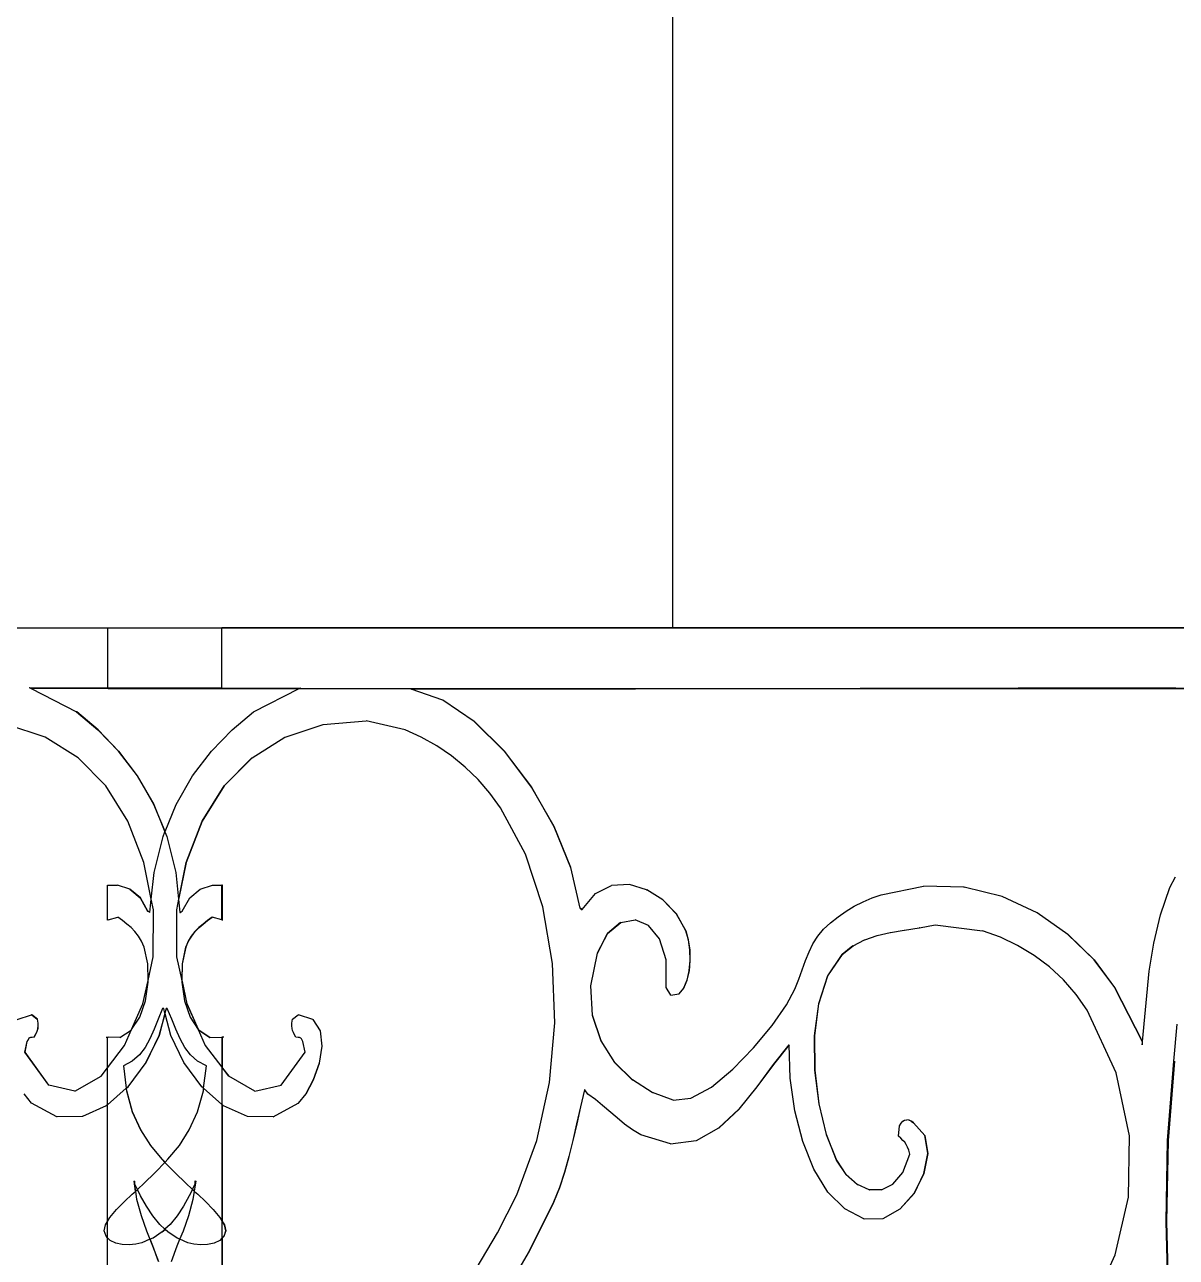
# Model space of a CAD drawing. Header units: inches. Extents: x 1397 to 20304, y -27267 to -746.
# Drawn here: x 14240.91 to 14252.15, y -21059.26 to -21047.23 of the extents above; entities that cross this region are included whole.
import ezdxf

# ---------------------------------------------------------------- set-up
doc = ezdxf.new("R2010")
doc.units = ezdxf.units.IN
doc.header["$LTSCALE"] = 17
doc.header["$MEASUREMENT"] = 0
doc.layers.add('25 BOT BAR', color=12, linetype='Continuous', lineweight=25)

msp = doc.modelspace()

# ---------------------------------------------------------------- linework, layer by layer
for p, q in [((14226.234, -21053.111), (14241.717, -21053.111)), ((14241.717, -21053.111), (14241.717, -21053.7)), ((14241.717, -21053.111), (14252.139, -21053.111)), ((14242.833, -21053.7), (14242.833, -21053.111)), ((14258.234, -21053.111), (14242.833, -21053.111)), ((14240.956, -21053.697), (14240.954, -21053.697)), ((14240.968, -21053.704), (14240.956, -21053.697)), ((14241.717, -21053.7), (14240.956, -21053.697)), ((14240.971, -21053.704), (14240.968, -21053.704)), ((14240.971, -21053.704), (14241.414, -21053.931)), ((14241.717, -21053.704), (14240.971, -21053.704)), ((14241.717, -21053.7), (14241.717, -21053.704)), ((14242.278, -21053.702), (14241.717, -21053.7)), ((14241.723, -21053.704), (14241.717, -21053.704)), ((14241.723, -21053.704), (14242.278, -21053.702)), ((14241.723, -21053.704), (14242.833, -21053.704)), ((14242.833, -21053.7), (14242.278, -21053.702)), ((14242.833, -21053.704), (14242.278, -21053.702)), ((14242.833, -21053.7), (14242.84, -21053.7)), ((14242.833, -21053.704), (14242.833, -21053.7)), ((14242.833, -21053.704), (14242.84, -21053.704)), ((14242.84, -21053.7), (14243.6, -21053.697)), ((14242.84, -21053.7), (14242.84, -21053.704)), ((14242.84, -21053.704), (14243.586, -21053.704)), ((14243.14, -21053.931), (14243.586, -21053.704)), ((14243.586, -21053.704), (14243.6, -21053.697)), ((14243.586, -21053.704), (14249.061, -21053.704)), ((14244.68, -21053.711), (14244.678, -21053.711)), ((14244.68, -21053.711), (14249.061, -21053.704)), ((14244.988, -21053.818), (14244.68, -21053.711)), ((14249.057, -21053.704), (14253.512, -21053.697)), ((14249.057, -21053.704), (14253.511, -21053.704)), ((14249.063, -21053.704), (14249.061, -21053.704)), ((14252.139, -21053.699), (14249.063, -21053.704)), ((14249.063, -21053.704), (14252.139, -21053.704)), ((14244.988, -21053.818), (14244.99, -21053.818)), ((14245.296, -21054.027), (14244.99, -21053.818)), ((14241.414, -21053.931), (14241.623, -21054.108)), ((14241.416, -21053.931), (14241.414, -21053.931)), ((14241.625, -21054.108), (14241.416, -21053.931)), ((14242.932, -21054.108), (14243.14, -21053.931)), ((14241.107, -21054.18), (14240.734, -21054.057)), ((14243.449, -21054.18), (14243.82, -21054.057)), ((14243.822, -21054.057), (14243.82, -21054.057)), ((14243.822, -21054.057), (14244.24, -21054.019)), ((14244.621, -21054.107), (14244.24, -21054.019)), ((14244.779, -21054.178), (14244.621, -21054.107)), ((14245.296, -21054.027), (14245.299, -21054.027)), ((14245.296, -21054.027), (14245.589, -21054.317)), ((14245.592, -21054.317), (14245.299, -21054.027)), ((14241.43, -21054.381), (14241.107, -21054.18)), ((14241.623, -21054.108), (14241.823, -21054.316)), ((14241.625, -21054.108), (14241.623, -21054.108)), ((14241.825, -21054.316), (14241.625, -21054.108)), ((14242.731, -21054.316), (14242.932, -21054.108)), ((14243.127, -21054.381), (14243.447, -21054.18)), ((14243.447, -21054.18), (14243.449, -21054.18)), ((14244.93, -21054.263), (14244.779, -21054.178)), ((14241.823, -21054.316), (14242.007, -21054.558)), ((14241.825, -21054.316), (14241.823, -21054.316)), ((14242.009, -21054.558), (14241.825, -21054.316)), ((14242.547, -21054.558), (14242.731, -21054.316)), ((14245.073, -21054.361), (14244.93, -21054.263)), ((14245.589, -21054.317), (14245.592, -21054.317)), ((14245.589, -21054.317), (14245.853, -21054.666)), ((14245.855, -21054.666), (14245.592, -21054.317)), ((14241.7, -21054.656), (14241.43, -21054.381)), ((14243.124, -21054.381), (14242.854, -21054.656)), ((14242.856, -21054.656), (14243.127, -21054.381)), ((14243.124, -21054.381), (14243.127, -21054.381)), ((14245.208, -21054.472), (14245.073, -21054.361)), ((14242.007, -21054.558), (14242.168, -21054.835)), ((14242.009, -21054.558), (14242.007, -21054.558)), ((14242.17, -21054.835), (14242.009, -21054.558)), ((14242.387, -21054.835), (14242.547, -21054.558)), ((14245.333, -21054.593), (14245.208, -21054.472)), ((14241.915, -21054.998), (14241.7, -21054.656)), ((14242.854, -21054.656), (14242.64, -21054.998)), ((14242.642, -21054.998), (14242.856, -21054.656)), ((14242.854, -21054.656), (14242.856, -21054.656)), ((14245.448, -21054.726), (14245.333, -21054.593)), ((14245.853, -21054.666), (14246.073, -21055.051)), ((14245.853, -21054.666), (14245.855, -21054.666)), ((14246.075, -21055.051), (14245.855, -21054.666)), ((14245.553, -21054.868), (14245.448, -21054.726)), ((14242.17, -21054.835), (14242.168, -21054.835)), ((14242.168, -21054.835), (14242.277, -21055.103)), ((14242.278, -21055.101), (14242.17, -21054.835)), ((14242.278, -21055.101), (14242.387, -21054.835)), ((14245.796, -21055.321), (14245.553, -21054.868)), ((14242.071, -21055.403), (14241.915, -21054.998)), ((14242.64, -21054.998), (14242.484, -21055.403)), ((14242.486, -21055.403), (14242.642, -21054.998)), ((14242.64, -21054.998), (14242.642, -21054.998)), ((14246.073, -21055.051), (14246.236, -21055.453)), ((14246.073, -21055.051), (14246.075, -21055.051)), ((14246.238, -21055.453), (14246.075, -21055.051)), ((14242.171, -21055.5), (14242.259, -21055.148)), ((14242.259, -21055.148), (14242.277, -21055.103)), ((14242.277, -21055.103), (14242.278, -21055.101)), ((14242.277, -21055.103), (14242.296, -21055.148)), ((14242.296, -21055.148), (14242.384, -21055.5)), ((14242.144, -21055.759), (14242.071, -21055.403)), ((14242.412, -21055.759), (14242.486, -21055.403)), ((14242.484, -21055.403), (14242.412, -21055.752)), ((14242.484, -21055.403), (14242.486, -21055.403)), ((14245.965, -21055.834), (14245.796, -21055.321)), ((14242.144, -21055.759), (14242.171, -21055.5)), ((14242.384, -21055.5), (14242.41, -21055.759)), ((14246.236, -21055.453), (14246.238, -21055.453)), ((14246.236, -21055.453), (14246.327, -21055.849)), ((14246.329, -21055.849), (14246.238, -21055.453)), ((14252.082, -21055.648), (14252.139, -21055.541)), ((14241.717, -21055.623), (14241.723, -21055.623)), ((14241.717, -21055.964), (14241.717, -21055.623)), ((14241.723, -21055.623), (14241.813, -21055.625)), ((14241.813, -21055.625), (14241.815, -21055.625)), ((14241.934, -21055.664), (14241.815, -21055.625)), ((14241.934, -21055.664), (14241.936, -21055.664)), ((14241.934, -21055.664), (14242.036, -21055.747)), ((14242.038, -21055.747), (14241.936, -21055.664)), ((14242.519, -21055.747), (14242.62, -21055.664)), ((14242.62, -21055.664), (14242.741, -21055.625)), ((14242.741, -21055.625), (14242.833, -21055.623)), ((14242.84, -21055.623), (14242.833, -21055.623)), ((14242.833, -21055.963), (14242.833, -21055.623)), ((14242.84, -21055.964), (14242.84, -21055.623)), ((14246.479, -21055.706), (14246.636, -21055.627)), ((14246.809, -21055.618), (14246.636, -21055.627)), ((14246.977, -21055.668), (14246.809, -21055.618)), ((14246.977, -21055.668), (14246.979, -21055.668)), ((14247.135, -21055.766), (14246.979, -21055.668)), ((14249.266, -21055.717), (14249.678, -21055.633)), ((14249.678, -21055.633), (14249.68, -21055.633)), ((14250.074, -21055.644), (14249.68, -21055.633)), ((14250.074, -21055.644), (14250.076, -21055.644)), ((14250.446, -21055.736), (14250.076, -21055.644)), ((14251.991, -21055.913), (14252.082, -21055.648)), ((14242.036, -21055.747), (14242.038, -21055.747)), ((14242.036, -21055.747), (14242.108, -21055.878)), ((14242.11, -21055.878), (14242.038, -21055.747)), ((14242.131, -21055.891), (14242.144, -21055.759)), ((14242.166, -21055.863), (14242.144, -21055.759)), ((14242.41, -21055.759), (14242.389, -21055.863)), ((14242.412, -21055.752), (14242.41, -21055.759)), ((14242.41, -21055.759), (14242.424, -21055.892)), ((14242.412, -21055.759), (14242.412, -21055.752)), ((14242.426, -21055.891), (14242.412, -21055.759)), ((14242.446, -21055.878), (14242.519, -21055.747)), ((14246.35, -21055.862), (14246.479, -21055.706)), ((14247.135, -21055.766), (14247.137, -21055.766)), ((14247.135, -21055.766), (14247.267, -21055.903)), ((14247.269, -21055.903), (14247.137, -21055.766)), ((14249.004, -21055.83), (14249.089, -21055.787)), ((14249.089, -21055.787), (14249.177, -21055.749)), ((14249.177, -21055.749), (14249.266, -21055.717)), ((14250.446, -21055.736), (14250.448, -21055.736)), ((14250.787, -21055.894), (14250.448, -21055.736)), ((14242.108, -21055.878), (14242.11, -21055.878)), ((14242.131, -21055.891), (14242.11, -21055.878)), ((14242.131, -21055.892), (14242.131, -21055.891)), ((14242.164, -21056.322), (14242.166, -21055.863)), ((14242.389, -21055.863), (14242.39, -21056.322)), ((14242.424, -21055.892), (14242.426, -21055.891)), ((14242.426, -21055.891), (14242.446, -21055.878)), ((14246.06, -21056.389), (14245.965, -21055.834)), ((14246.327, -21055.849), (14246.329, -21055.849)), ((14246.35, -21055.862), (14246.329, -21055.849)), ((14246.329, -21055.849), (14246.349, -21055.863)), ((14246.349, -21055.863), (14246.35, -21055.862)), ((14247.267, -21055.903), (14247.269, -21055.903)), ((14247.267, -21055.903), (14247.359, -21056.068)), ((14247.361, -21056.068), (14247.269, -21055.903)), ((14248.845, -21055.932), (14248.923, -21055.879)), ((14248.923, -21055.879), (14249.004, -21055.83)), ((14250.787, -21055.894), (14250.789, -21055.894)), ((14251.089, -21056.104), (14250.789, -21055.894)), ((14241.723, -21055.963), (14241.717, -21055.964)), ((14241.723, -21055.963), (14241.817, -21055.937)), ((14241.862, -21055.97), (14241.817, -21055.937)), ((14241.906, -21056.003), (14241.862, -21055.97)), ((14241.947, -21056.038), (14241.906, -21056.003)), ((14242.649, -21056.003), (14242.607, -21056.038)), ((14242.61, -21056.038), (14242.651, -21056.003)), ((14242.692, -21055.97), (14242.649, -21056.003)), ((14242.651, -21056.003), (14242.649, -21056.003)), ((14242.651, -21056.003), (14242.694, -21055.97)), ((14242.738, -21055.936), (14242.692, -21055.97)), ((14242.694, -21055.97), (14242.692, -21055.97)), ((14242.694, -21055.97), (14242.739, -21055.937)), ((14242.739, -21055.937), (14242.738, -21055.936)), ((14242.833, -21055.963), (14242.739, -21055.937)), ((14242.833, -21055.963), (14242.84, -21055.964)), ((14246.724, -21055.987), (14246.595, -21056.094)), ((14246.597, -21056.094), (14246.726, -21055.987)), ((14246.724, -21055.987), (14246.726, -21055.987)), ((14246.726, -21055.987), (14246.865, -21055.963)), ((14246.997, -21056.017), (14246.865, -21055.963)), ((14247.104, -21056.148), (14246.997, -21056.017)), ((14248.705, -21056.053), (14248.773, -21055.99)), ((14248.773, -21055.99), (14248.845, -21055.932)), ((14249.64, -21056.04), (14249.794, -21056.01)), ((14249.794, -21056.01), (14250.254, -21056.068)), ((14251.926, -21056.191), (14251.991, -21055.913)), ((14241.985, -21056.076), (14241.947, -21056.038)), ((14242.02, -21056.12), (14241.985, -21056.076)), ((14242.05, -21056.17), (14242.02, -21056.12)), ((14242.535, -21056.12), (14242.505, -21056.17)), ((14242.507, -21056.17), (14242.537, -21056.12)), ((14242.569, -21056.076), (14242.535, -21056.12)), ((14242.537, -21056.12), (14242.535, -21056.12)), ((14242.537, -21056.12), (14242.571, -21056.076)), ((14242.607, -21056.038), (14242.569, -21056.076)), ((14242.571, -21056.076), (14242.569, -21056.076)), ((14242.571, -21056.076), (14242.61, -21056.038)), ((14242.61, -21056.038), (14242.607, -21056.038)), ((14246.595, -21056.094), (14246.495, -21056.288)), ((14246.497, -21056.288), (14246.597, -21056.094)), ((14246.595, -21056.094), (14246.597, -21056.094)), ((14247.167, -21056.352), (14247.104, -21056.148)), ((14247.359, -21056.068), (14247.361, -21056.068)), ((14247.359, -21056.068), (14247.384, -21056.156)), ((14247.387, -21056.156), (14247.361, -21056.068)), ((14248.6, -21056.196), (14248.647, -21056.122)), ((14248.647, -21056.122), (14248.705, -21056.053)), ((14249.107, -21056.157), (14249.226, -21056.115)), ((14249.226, -21056.115), (14249.228, -21056.115)), ((14249.228, -21056.115), (14249.355, -21056.086)), ((14249.355, -21056.086), (14249.357, -21056.086)), ((14249.357, -21056.086), (14249.492, -21056.063)), ((14249.492, -21056.063), (14249.494, -21056.063)), ((14249.494, -21056.063), (14249.638, -21056.04)), ((14249.64, -21056.04), (14249.638, -21056.04)), ((14250.429, -21056.131), (14250.254, -21056.068)), ((14250.598, -21056.212), (14250.429, -21056.131)), ((14251.089, -21056.104), (14251.091, -21056.104)), ((14251.089, -21056.104), (14251.344, -21056.353)), ((14251.346, -21056.353), (14251.091, -21056.104)), ((14242.075, -21056.229), (14242.05, -21056.17)), ((14242.11, -21056.391), (14242.075, -21056.229)), ((14242.48, -21056.229), (14242.445, -21056.391)), ((14242.447, -21056.391), (14242.482, -21056.229)), ((14242.505, -21056.17), (14242.48, -21056.229)), ((14242.482, -21056.229), (14242.48, -21056.229)), ((14242.482, -21056.229), (14242.507, -21056.17)), ((14242.507, -21056.17), (14242.505, -21056.17)), ((14247.384, -21056.156), (14247.387, -21056.156)), ((14247.384, -21056.156), (14247.398, -21056.255)), ((14247.4, -21056.255), (14247.387, -21056.156)), ((14247.398, -21056.255), (14247.4, -21056.255)), ((14247.398, -21056.255), (14247.4, -21056.358)), ((14247.402, -21056.358), (14247.4, -21056.255)), ((14248.562, -21056.275), (14248.6, -21056.196)), ((14248.991, -21056.217), (14248.885, -21056.302)), ((14248.887, -21056.302), (14248.993, -21056.217)), ((14248.991, -21056.217), (14248.993, -21056.217)), ((14248.993, -21056.217), (14249.105, -21056.157)), ((14249.105, -21056.157), (14249.107, -21056.157)), ((14250.758, -21056.309), (14250.598, -21056.212)), ((14251.88, -21056.463), (14251.926, -21056.191)), ((14242.113, -21056.555), (14242.11, -21056.391)), ((14242.113, -21056.555), (14242.164, -21056.322)), ((14242.39, -21056.322), (14242.442, -21056.555)), ((14242.445, -21056.391), (14242.442, -21056.546)), ((14242.444, -21056.555), (14242.447, -21056.391)), ((14242.447, -21056.391), (14242.445, -21056.391)), ((14246.082, -21056.967), (14246.06, -21056.389)), ((14246.495, -21056.288), (14246.431, -21056.605)), ((14246.433, -21056.605), (14246.497, -21056.288)), ((14246.495, -21056.288), (14246.497, -21056.288)), ((14247.168, -21056.624), (14247.167, -21056.352)), ((14247.4, -21056.358), (14247.391, -21056.459)), ((14247.393, -21056.459), (14247.402, -21056.358)), ((14247.4, -21056.358), (14247.402, -21056.358)), ((14248.463, -21056.541), (14248.529, -21056.359)), ((14248.529, -21056.359), (14248.562, -21056.275)), ((14248.885, -21056.302), (14248.743, -21056.509)), ((14248.745, -21056.509), (14248.887, -21056.302)), ((14248.885, -21056.302), (14248.887, -21056.302)), ((14250.908, -21056.421), (14250.758, -21056.309)), ((14251.344, -21056.353), (14251.346, -21056.353)), ((14251.344, -21056.353), (14251.544, -21056.624)), ((14251.546, -21056.624), (14251.346, -21056.353)), ((14247.391, -21056.459), (14247.37, -21056.551)), ((14247.372, -21056.551), (14247.393, -21056.459)), ((14247.391, -21056.459), (14247.393, -21056.459)), ((14248.743, -21056.509), (14248.655, -21056.781)), ((14248.657, -21056.781), (14248.745, -21056.509)), ((14248.743, -21056.509), (14248.745, -21056.509)), ((14251.045, -21056.548), (14250.908, -21056.421)), ((14251.815, -21057.151), (14251.88, -21056.463)), ((14242.062, -21056.781), (14242.113, -21056.555)), ((14242.086, -21056.751), (14242.113, -21056.571)), ((14242.113, -21056.571), (14242.113, -21056.555)), ((14242.444, -21056.555), (14242.442, -21056.546)), ((14242.442, -21056.546), (14242.442, -21056.555)), ((14242.442, -21056.555), (14242.444, -21056.564)), ((14242.442, -21056.555), (14242.442, -21056.571)), ((14242.442, -21056.571), (14242.468, -21056.751)), ((14242.494, -21056.781), (14242.444, -21056.555)), ((14242.444, -21056.564), (14242.444, -21056.555)), ((14242.444, -21056.564), (14242.492, -21056.781)), ((14246.431, -21056.605), (14246.447, -21056.891)), ((14246.431, -21056.605), (14246.433, -21056.605)), ((14246.449, -21056.891), (14246.433, -21056.605)), ((14247.213, -21056.698), (14247.168, -21056.624)), ((14247.337, -21056.628), (14247.292, -21056.683)), ((14247.294, -21056.683), (14247.339, -21056.628)), ((14247.37, -21056.551), (14247.337, -21056.628)), ((14247.337, -21056.628), (14247.339, -21056.628)), ((14247.339, -21056.628), (14247.372, -21056.551)), ((14247.37, -21056.551), (14247.372, -21056.551)), ((14248.425, -21056.639), (14248.463, -21056.541)), ((14251.168, -21056.69), (14251.045, -21056.548)), ((14251.544, -21056.624), (14251.813, -21057.151)), ((14251.544, -21056.624), (14251.546, -21056.624)), ((14251.815, -21057.151), (14251.546, -21056.624)), ((14242.031, -21056.913), (14242.086, -21056.751)), ((14242.468, -21056.751), (14242.524, -21056.913)), ((14247.213, -21056.698), (14247.215, -21056.698)), ((14247.215, -21056.698), (14247.292, -21056.683)), ((14247.292, -21056.683), (14247.294, -21056.683)), ((14248.341, -21056.793), (14248.425, -21056.639)), ((14251.275, -21056.844), (14251.168, -21056.69)), ((14241.952, -21057.032), (14242.062, -21056.781)), ((14242.254, -21056.829), (14242.211, -21056.93)), ((14242.265, -21056.829), (14242.254, -21056.829)), ((14242.277, -21056.874), (14242.265, -21056.829)), ((14242.289, -21056.829), (14242.277, -21056.874)), ((14242.3, -21056.829), (14242.289, -21056.829)), ((14242.343, -21056.93), (14242.3, -21056.829)), ((14242.492, -21056.781), (14242.494, -21056.781)), ((14242.492, -21056.781), (14242.598, -21057.023)), ((14242.605, -21057.032), (14242.494, -21056.781)), ((14248.201, -21056.993), (14248.341, -21056.793)), ((14248.655, -21056.781), (14248.615, -21057.095)), ((14248.617, -21057.095), (14248.657, -21056.781)), ((14248.655, -21056.781), (14248.657, -21056.781)), ((14251.56, -21057.455), (14251.275, -21056.844)), ((14240.834, -21056.936), (14240.976, -21056.888)), ((14240.979, -21056.888), (14240.976, -21056.888)), ((14240.976, -21056.888), (14240.977, -21056.888)), ((14240.979, -21056.888), (14240.977, -21056.888)), ((14240.977, -21056.888), (14241.032, -21056.932)), ((14241.035, -21056.932), (14240.979, -21056.888)), ((14241.035, -21056.932), (14241.032, -21056.932)), ((14241.032, -21056.932), (14241.037, -21056.969)), ((14241.039, -21056.969), (14241.035, -21056.932)), ((14241.039, -21056.969), (14241.037, -21056.969)), ((14241.037, -21056.969), (14241.038, -21056.998)), ((14241.04, -21056.998), (14241.039, -21056.969)), ((14241.952, -21057.032), (14242.031, -21056.913)), ((14242.211, -21056.93), (14242.171, -21057.029)), ((14242.277, -21056.874), (14242.22, -21057.091)), ((14242.222, -21057.091), (14242.278, -21056.878)), ((14242.278, -21056.878), (14242.277, -21056.874)), ((14242.335, -21057.091), (14242.278, -21056.878)), ((14242.383, -21057.029), (14242.343, -21056.93)), ((14242.524, -21056.913), (14242.603, -21057.032)), ((14243.516, -21056.998), (14243.517, -21056.969)), ((14243.517, -21056.969), (14243.522, -21056.932)), ((14243.522, -21056.932), (14243.578, -21056.888)), ((14243.578, -21056.888), (14243.58, -21056.888)), ((14243.58, -21056.888), (14243.58, -21056.888)), ((14243.721, -21056.936), (14243.58, -21056.888)), ((14243.721, -21056.936), (14243.793, -21057.045)), ((14243.721, -21056.936), (14243.723, -21056.936)), ((14243.795, -21057.045), (14243.723, -21056.936)), ((14246.03, -21057.548), (14246.082, -21056.967)), ((14246.447, -21056.891), (14246.449, -21056.891)), ((14246.447, -21056.891), (14246.53, -21057.142)), ((14246.533, -21057.142), (14246.449, -21056.891)), ((14248.021, -21057.212), (14248.201, -21056.993)), ((14252.123, -21057.342), (14252.154, -21056.981)), ((14240.956, -21057.113), (14240.953, -21057.117)), ((14240.959, -21057.113), (14240.956, -21057.113)), ((14240.965, -21057.112), (14240.959, -21057.113)), ((14240.967, -21057.112), (14240.965, -21057.112)), ((14240.979, -21057.11), (14240.967, -21057.112)), ((14240.981, -21057.11), (14240.979, -21057.11)), ((14240.999, -21057.107), (14240.981, -21057.11)), ((14241.012, -21057.083), (14240.999, -21057.107)), ((14241.001, -21057.107), (14240.999, -21057.107)), ((14241.001, -21057.107), (14241.014, -21057.083)), ((14241.023, -21057.063), (14241.012, -21057.083)), ((14241.014, -21057.083), (14241.012, -21057.083)), ((14241.014, -21057.083), (14241.025, -21057.063)), ((14241.031, -21057.043), (14241.023, -21057.063)), ((14241.025, -21057.063), (14241.023, -21057.063)), ((14241.025, -21057.063), (14241.033, -21057.043)), ((14241.036, -21057.022), (14241.031, -21057.043)), ((14241.033, -21057.043), (14241.031, -21057.043)), ((14241.033, -21057.043), (14241.038, -21057.022)), ((14241.038, -21056.998), (14241.036, -21057.022)), ((14241.038, -21057.022), (14241.036, -21057.022)), ((14241.038, -21057.022), (14241.04, -21056.998)), ((14241.04, -21056.998), (14241.038, -21056.998)), ((14241.704, -21057.107), (14241.707, -21057.107)), ((14241.707, -21057.107), (14241.717, -21057.108)), ((14241.717, -21057.108), (14241.723, -21057.108)), ((14241.717, -21057.407), (14241.717, -21057.108)), ((14241.838, -21057.11), (14241.723, -21057.108)), ((14241.838, -21057.11), (14241.947, -21057.039)), ((14241.884, -21057.187), (14241.952, -21057.032)), ((14241.947, -21057.039), (14241.952, -21057.032)), ((14242.22, -21057.091), (14242.092, -21057.354)), ((14242.094, -21057.354), (14242.222, -21057.091)), ((14242.171, -21057.029), (14242.13, -21057.122)), ((14242.222, -21057.091), (14242.22, -21057.091)), ((14242.463, -21057.354), (14242.335, -21057.091)), ((14242.425, -21057.122), (14242.383, -21057.029)), ((14242.605, -21057.032), (14242.598, -21057.023)), ((14242.598, -21057.023), (14242.603, -21057.032)), ((14242.603, -21057.032), (14242.67, -21057.187)), ((14242.603, -21057.032), (14242.607, -21057.039)), ((14242.609, -21057.039), (14242.605, -21057.032)), ((14242.607, -21057.039), (14242.605, -21057.032)), ((14242.609, -21057.039), (14242.607, -21057.039)), ((14242.608, -21057.04), (14242.607, -21057.039)), ((14242.608, -21057.04), (14242.716, -21057.11)), ((14242.716, -21057.11), (14242.609, -21057.039)), ((14242.716, -21057.11), (14242.833, -21057.108)), ((14242.84, -21057.108), (14242.833, -21057.108)), ((14242.833, -21057.108), (14242.833, -21057.398)), ((14242.85, -21057.107), (14242.84, -21057.108)), ((14242.84, -21057.407), (14242.84, -21057.108)), ((14242.852, -21057.107), (14242.85, -21057.107)), ((14243.518, -21057.022), (14243.516, -21056.998)), ((14243.523, -21057.043), (14243.518, -21057.022)), ((14243.531, -21057.063), (14243.523, -21057.043)), ((14243.542, -21057.083), (14243.531, -21057.063)), ((14243.556, -21057.107), (14243.542, -21057.083)), ((14243.576, -21057.11), (14243.556, -21057.107)), ((14243.589, -21057.112), (14243.576, -21057.11)), ((14243.598, -21057.113), (14243.589, -21057.112)), ((14243.604, -21057.117), (14243.598, -21057.113)), ((14243.793, -21057.045), (14243.809, -21057.194)), ((14243.793, -21057.045), (14243.795, -21057.045)), ((14243.811, -21057.194), (14243.795, -21057.045)), ((14248.615, -21057.095), (14248.617, -21057.095)), ((14248.615, -21057.095), (14248.618, -21057.429)), ((14248.62, -21057.429), (14248.617, -21057.095)), ((14240.931, -21057.151), (14240.909, -21057.254)), ((14240.911, -21057.254), (14240.934, -21057.151)), ((14240.94, -21057.135), (14240.931, -21057.151)), ((14240.934, -21057.151), (14240.931, -21057.151)), ((14240.934, -21057.151), (14240.942, -21057.135)), ((14240.946, -21057.124), (14240.94, -21057.135)), ((14240.942, -21057.135), (14240.94, -21057.135)), ((14240.942, -21057.135), (14240.948, -21057.124)), ((14240.95, -21057.117), (14240.946, -21057.124)), ((14240.948, -21057.124), (14240.946, -21057.124)), ((14240.948, -21057.124), (14240.953, -21057.117)), ((14240.953, -21057.117), (14240.95, -21057.117)), ((14241.717, -21057.407), (14241.884, -21057.187)), ((14242.083, -21057.207), (14242.028, -21057.281)), ((14242.13, -21057.122), (14242.083, -21057.207)), ((14242.471, -21057.207), (14242.425, -21057.122)), ((14242.527, -21057.281), (14242.471, -21057.207)), ((14242.67, -21057.187), (14242.833, -21057.401)), ((14243.609, -21057.124), (14243.604, -21057.117)), ((14243.615, -21057.135), (14243.609, -21057.124)), ((14243.623, -21057.151), (14243.615, -21057.135)), ((14243.645, -21057.254), (14243.623, -21057.151)), ((14243.809, -21057.194), (14243.781, -21057.36)), ((14243.784, -21057.36), (14243.811, -21057.194)), ((14243.809, -21057.194), (14243.811, -21057.194)), ((14246.53, -21057.142), (14246.665, -21057.354)), ((14246.53, -21057.142), (14246.533, -21057.142)), ((14246.668, -21057.354), (14246.533, -21057.142)), ((14247.819, -21057.421), (14248.021, -21057.212)), ((14248.369, -21057.181), (14248.215, -21057.374)), ((14248.217, -21057.374), (14248.369, -21057.183)), ((14248.369, -21057.183), (14248.369, -21057.181)), ((14248.379, -21057.507), (14248.369, -21057.183)), ((14251.813, -21057.151), (14251.813, -21057.181)), ((14251.813, -21057.151), (14251.815, -21057.151)), ((14251.813, -21057.181), (14251.815, -21057.158)), ((14251.815, -21057.158), (14251.815, -21057.151)), ((14240.909, -21057.254), (14241.142, -21057.574)), ((14240.911, -21057.254), (14240.909, -21057.254)), ((14241.144, -21057.574), (14240.911, -21057.254)), ((14241.959, -21057.342), (14241.873, -21057.386)), ((14242.092, -21057.354), (14241.916, -21057.592)), ((14241.918, -21057.592), (14242.094, -21057.354)), ((14242.028, -21057.281), (14241.959, -21057.342)), ((14242.094, -21057.354), (14242.092, -21057.354)), ((14242.638, -21057.592), (14242.463, -21057.354)), ((14242.595, -21057.342), (14242.527, -21057.281)), ((14242.682, -21057.386), (14242.595, -21057.342)), ((14243.412, -21057.574), (14243.645, -21057.254)), ((14246.665, -21057.354), (14246.838, -21057.524)), ((14246.665, -21057.354), (14246.668, -21057.354)), ((14246.84, -21057.524), (14246.668, -21057.354)), ((14252.061, -21058.117), (14252.123, -21057.342)), ((14252.127, -21057.342), (14252.065, -21058.117)), ((14252.067, -21058.117), (14252.129, -21057.342)), ((14241.655, -21057.488), (14241.717, -21057.407)), ((14241.717, -21057.767), (14241.717, -21057.407)), ((14241.873, -21057.386), (14241.899, -21057.606)), ((14242.655, -21057.606), (14242.682, -21057.386)), ((14242.84, -21057.407), (14242.833, -21057.398)), ((14242.833, -21057.398), (14242.833, -21057.401)), ((14242.833, -21057.401), (14242.84, -21057.41)), ((14242.833, -21057.401), (14242.833, -21057.763)), ((14242.902, -21057.488), (14242.84, -21057.407)), ((14242.84, -21057.41), (14242.84, -21057.407)), ((14242.84, -21057.41), (14242.9, -21057.488)), ((14243.781, -21057.36), (14243.725, -21057.523)), ((14243.727, -21057.523), (14243.784, -21057.36)), ((14243.781, -21057.36), (14243.784, -21057.36)), ((14247.609, -21057.595), (14247.819, -21057.421)), ((14248.215, -21057.374), (14248.053, -21057.593)), ((14248.055, -21057.593), (14248.217, -21057.374)), ((14248.215, -21057.374), (14248.217, -21057.374)), ((14248.618, -21057.429), (14248.62, -21057.429)), ((14248.618, -21057.429), (14248.658, -21057.757)), ((14248.66, -21057.757), (14248.62, -21057.429)), ((14251.688, -21058.069), (14251.56, -21057.455)), ((14241.144, -21057.574), (14241.142, -21057.574)), ((14241.399, -21057.635), (14241.144, -21057.574)), ((14241.399, -21057.635), (14241.655, -21057.488)), ((14241.916, -21057.592), (14241.901, -21057.605)), ((14241.902, -21057.606), (14241.918, -21057.592)), ((14241.918, -21057.592), (14241.916, -21057.592)), ((14242.655, -21057.606), (14242.638, -21057.592)), ((14242.9, -21057.488), (14242.902, -21057.488)), ((14243.155, -21057.635), (14242.902, -21057.488)), ((14243.155, -21057.635), (14243.412, -21057.574)), ((14243.725, -21057.523), (14243.652, -21057.661)), ((14243.655, -21057.661), (14243.727, -21057.523)), ((14243.725, -21057.523), (14243.727, -21057.523)), ((14245.906, -21058.114), (14246.03, -21057.548)), ((14246.838, -21057.524), (14246.84, -21057.524)), ((14247.033, -21057.648), (14246.84, -21057.524)), ((14247.41, -21057.704), (14247.609, -21057.595)), ((14248.053, -21057.593), (14247.877, -21057.809)), ((14247.88, -21057.809), (14248.055, -21057.593)), ((14248.053, -21057.593), (14248.055, -21057.593)), ((14248.424, -21057.826), (14248.379, -21057.507)), ((14240.976, -21057.752), (14240.902, -21057.661)), ((14241.899, -21057.606), (14241.717, -21057.767)), ((14241.901, -21057.605), (14241.899, -21057.606)), ((14241.899, -21057.606), (14241.9, -21057.608)), ((14241.9, -21057.608), (14241.902, -21057.606)), ((14241.9, -21057.608), (14241.902, -21057.63)), ((14241.902, -21057.606), (14241.901, -21057.605)), ((14241.904, -21057.63), (14241.902, -21057.606)), ((14241.902, -21057.63), (14241.904, -21057.63)), ((14241.902, -21057.63), (14241.959, -21057.836)), ((14241.961, -21057.836), (14241.904, -21057.63)), ((14242.595, -21057.836), (14242.652, -21057.63)), ((14242.652, -21057.63), (14242.655, -21057.606)), ((14242.833, -21057.763), (14242.655, -21057.606)), ((14243.652, -21057.661), (14243.578, -21057.752)), ((14243.58, -21057.752), (14243.655, -21057.661)), ((14243.652, -21057.661), (14243.655, -21057.661)), ((14246.372, -21057.62), (14246.332, -21057.787)), ((14246.334, -21057.787), (14246.373, -21057.622)), ((14246.373, -21057.622), (14246.372, -21057.62)), ((14246.405, -21057.664), (14246.373, -21057.622)), ((14246.478, -21057.715), (14246.405, -21057.664)), ((14246.548, -21057.773), (14246.478, -21057.715)), ((14247.033, -21057.648), (14247.035, -21057.648)), ((14247.236, -21057.722), (14247.035, -21057.648)), ((14247.236, -21057.722), (14247.41, -21057.704)), ((14241.224, -21057.884), (14240.976, -21057.752)), ((14241.705, -21057.777), (14241.473, -21057.883)), ((14241.717, -21057.767), (14241.705, -21057.777)), ((14241.707, -21057.777), (14241.705, -21057.777)), ((14241.707, -21057.777), (14241.717, -21057.769)), ((14241.717, -21057.769), (14241.717, -21057.767)), ((14241.717, -21058.905), (14241.717, -21057.769)), ((14241.959, -21057.836), (14242.039, -21058.012)), ((14241.959, -21057.836), (14241.961, -21057.836)), ((14242.041, -21058.012), (14241.961, -21057.836)), ((14242.515, -21058.012), (14242.595, -21057.836)), ((14242.84, -21057.769), (14242.833, -21057.763)), ((14242.833, -21057.763), (14242.834, -21058.895)), ((14242.849, -21057.777), (14242.84, -21057.769)), ((14242.84, -21058.905), (14242.84, -21057.769)), ((14243.084, -21057.883), (14242.849, -21057.777)), ((14243.333, -21057.884), (14243.578, -21057.752)), ((14243.578, -21057.752), (14243.58, -21057.752)), ((14246.332, -21057.787), (14246.295, -21057.953)), ((14246.297, -21057.953), (14246.334, -21057.787)), ((14246.332, -21057.787), (14246.334, -21057.787)), ((14246.689, -21057.896), (14246.548, -21057.773)), ((14247.877, -21057.809), (14247.682, -21057.992)), ((14247.684, -21057.992), (14247.88, -21057.809)), ((14247.877, -21057.809), (14247.88, -21057.809)), ((14248.501, -21058.127), (14248.424, -21057.826)), ((14248.658, -21057.757), (14248.66, -21057.757)), ((14248.658, -21057.757), (14248.73, -21058.058)), ((14248.732, -21058.058), (14248.66, -21057.757)), ((14241.226, -21057.884), (14241.224, -21057.884)), ((14241.47, -21057.883), (14241.226, -21057.884)), ((14241.473, -21057.883), (14241.47, -21057.883)), ((14243.333, -21057.884), (14243.084, -21057.883)), ((14246.295, -21057.953), (14246.258, -21058.114)), ((14246.26, -21058.114), (14246.297, -21057.953)), ((14246.295, -21057.953), (14246.297, -21057.953)), ((14246.762, -21057.956), (14246.689, -21057.896)), ((14246.839, -21058.011), (14246.762, -21057.956)), ((14249.446, -21057.971), (14249.46, -21057.946)), ((14249.46, -21057.946), (14249.476, -21057.928)), ((14249.476, -21057.928), (14249.495, -21057.917)), ((14249.495, -21057.917), (14249.515, -21057.914)), ((14249.515, -21057.914), (14249.517, -21057.914)), ((14249.517, -21057.914), (14249.516, -21057.914)), ((14249.536, -21057.917), (14249.517, -21057.914)), ((14249.536, -21057.917), (14249.539, -21057.917)), ((14249.558, -21057.926), (14249.539, -21057.917)), ((14249.558, -21057.926), (14249.561, -21057.926)), ((14249.558, -21057.926), (14249.58, -21057.942)), ((14249.583, -21057.942), (14249.561, -21057.926)), ((14249.58, -21057.942), (14249.583, -21057.942)), ((14249.58, -21057.942), (14249.691, -21058.067)), ((14249.693, -21058.067), (14249.583, -21057.942)), ((14242.039, -21058.012), (14242.041, -21058.012)), ((14242.039, -21058.012), (14242.137, -21058.164)), ((14242.139, -21058.164), (14242.041, -21058.012)), ((14242.418, -21058.164), (14242.515, -21058.012)), ((14246.921, -21058.059), (14246.839, -21058.011)), ((14247.21, -21058.147), (14246.921, -21058.059)), ((14247.464, -21058.115), (14247.682, -21057.992)), ((14247.682, -21057.992), (14247.684, -21057.992)), ((14248.73, -21058.058), (14248.732, -21058.058)), ((14248.73, -21058.058), (14248.829, -21058.308)), ((14248.831, -21058.308), (14248.732, -21058.058)), ((14249.435, -21058.074), (14249.446, -21057.971)), ((14249.459, -21058.094), (14249.435, -21058.074)), ((14249.691, -21058.067), (14249.693, -21058.067)), ((14249.691, -21058.067), (14249.72, -21058.242)), ((14249.722, -21058.242), (14249.693, -21058.067)), ((14251.678, -21058.667), (14251.688, -21058.069)), ((14242.137, -21058.164), (14242.139, -21058.164)), ((14242.137, -21058.164), (14242.247, -21058.298)), ((14242.25, -21058.298), (14242.139, -21058.164)), ((14242.307, -21058.298), (14242.418, -21058.164)), ((14245.71, -21058.645), (14245.906, -21058.114)), ((14246.258, -21058.114), (14246.219, -21058.273)), ((14246.221, -21058.273), (14246.26, -21058.114)), ((14246.258, -21058.114), (14246.26, -21058.114)), ((14247.21, -21058.147), (14247.212, -21058.147)), ((14247.212, -21058.147), (14247.461, -21058.115)), ((14247.461, -21058.115), (14247.464, -21058.115)), ((14248.609, -21058.395), (14248.501, -21058.127)), ((14249.479, -21058.114), (14249.459, -21058.094)), ((14249.496, -21058.133), (14249.479, -21058.114)), ((14249.51, -21058.155), (14249.496, -21058.133)), ((14249.523, -21058.18), (14249.51, -21058.155)), ((14249.535, -21058.211), (14249.523, -21058.18)), ((14252.047, -21058.909), (14252.061, -21058.117)), ((14252.065, -21058.117), (14252.051, -21058.909)), ((14252.053, -21058.909), (14252.067, -21058.117)), ((14252.065, -21058.117), (14252.067, -21058.117)), ((14242.247, -21058.298), (14242.25, -21058.298)), ((14242.247, -21058.298), (14242.277, -21058.329)), ((14242.278, -21058.328), (14242.25, -21058.298)), ((14242.278, -21058.328), (14242.307, -21058.298)), ((14246.219, -21058.273), (14246.176, -21058.426)), ((14246.178, -21058.426), (14246.221, -21058.273)), ((14246.219, -21058.273), (14246.221, -21058.273)), ((14248.829, -21058.308), (14248.831, -21058.308)), ((14248.829, -21058.308), (14248.922, -21058.448)), ((14248.924, -21058.448), (14248.831, -21058.308)), ((14249.476, -21058.428), (14249.547, -21058.249)), ((14249.547, -21058.249), (14249.535, -21058.211)), ((14249.72, -21058.242), (14249.682, -21058.438)), ((14249.684, -21058.438), (14249.722, -21058.242)), ((14249.72, -21058.242), (14249.722, -21058.242)), ((14242.065, -21058.542), (14242.188, -21058.422)), ((14242.188, -21058.422), (14242.277, -21058.329)), ((14242.277, -21058.329), (14242.278, -21058.328)), ((14242.277, -21058.329), (14242.367, -21058.422)), ((14242.367, -21058.422), (14242.49, -21058.542)), ((14246.176, -21058.426), (14246.126, -21058.575)), ((14246.129, -21058.575), (14246.178, -21058.426)), ((14246.176, -21058.426), (14246.178, -21058.426)), ((14248.746, -21058.619), (14248.609, -21058.395)), ((14249.38, -21058.542), (14249.476, -21058.428)), ((14241.974, -21058.513), (14241.976, -21058.513)), ((14241.974, -21058.513), (14241.989, -21058.612)), ((14241.991, -21058.61), (14241.976, -21058.513)), ((14241.976, -21058.513), (14241.985, -21058.513)), ((14241.985, -21058.542), (14241.985, -21058.513)), ((14242.01, -21058.593), (14241.985, -21058.542)), ((14242.022, -21058.581), (14242.065, -21058.542)), ((14242.49, -21058.542), (14242.533, -21058.581)), ((14242.57, -21058.542), (14242.545, -21058.591)), ((14242.547, -21058.593), (14242.572, -21058.542)), ((14242.566, -21058.61), (14242.581, -21058.513)), ((14242.57, -21058.513), (14242.57, -21058.542)), ((14242.572, -21058.513), (14242.57, -21058.513)), ((14242.572, -21058.542), (14242.57, -21058.542)), ((14242.572, -21058.542), (14242.572, -21058.513)), ((14242.572, -21058.513), (14242.581, -21058.513)), ((14248.922, -21058.448), (14248.924, -21058.448)), ((14248.922, -21058.448), (14249.031, -21058.546)), ((14249.034, -21058.546), (14248.924, -21058.448)), ((14249.031, -21058.546), (14249.034, -21058.546)), ((14249.15, -21058.597), (14249.034, -21058.546)), ((14249.269, -21058.597), (14249.38, -21058.542)), ((14249.682, -21058.438), (14249.588, -21058.628)), ((14249.59, -21058.628), (14249.684, -21058.438)), ((14249.682, -21058.438), (14249.684, -21058.438)), ((14241.882, -21058.711), (14241.957, -21058.64)), ((14241.957, -21058.64), (14241.989, -21058.612)), ((14241.989, -21058.612), (14241.991, -21058.61)), ((14241.989, -21058.612), (14242, -21058.687)), ((14241.991, -21058.61), (14242.01, -21058.593)), ((14242.01, -21058.593), (14242.022, -21058.581)), ((14242.04, -21058.654), (14242.01, -21058.593)), ((14242.097, -21058.757), (14242.04, -21058.654)), ((14242.515, -21058.654), (14242.458, -21058.757)), ((14242.545, -21058.593), (14242.515, -21058.654)), ((14242.533, -21058.581), (14242.545, -21058.593)), ((14242.547, -21058.593), (14242.545, -21058.591)), ((14242.545, -21058.591), (14242.545, -21058.593)), ((14242.545, -21058.593), (14242.546, -21058.594)), ((14242.546, -21058.594), (14242.547, -21058.593)), ((14242.546, -21058.594), (14242.566, -21058.612)), ((14242.566, -21058.61), (14242.547, -21058.593)), ((14242.554, -21058.687), (14242.566, -21058.612)), ((14242.566, -21058.612), (14242.566, -21058.61)), ((14242.566, -21058.612), (14242.597, -21058.64)), ((14242.597, -21058.64), (14242.672, -21058.711)), ((14245.523, -21059.017), (14245.71, -21058.645)), ((14246.126, -21058.575), (14246.069, -21058.718)), ((14246.071, -21058.718), (14246.129, -21058.575)), ((14246.126, -21058.575), (14246.129, -21058.575)), ((14248.91, -21058.784), (14248.746, -21058.619)), ((14249.15, -21058.597), (14249.152, -21058.597)), ((14249.269, -21058.597), (14249.152, -21058.597)), ((14249.588, -21058.628), (14249.451, -21058.784)), ((14249.453, -21058.784), (14249.59, -21058.628)), ((14249.588, -21058.628), (14249.59, -21058.628)), ((14251.548, -21059.233), (14251.678, -21058.667)), ((14241.741, -21058.867), (14241.806, -21058.789)), ((14241.806, -21058.789), (14241.882, -21058.711)), ((14242, -21058.687), (14242.044, -21058.846)), ((14242.158, -21058.852), (14242.097, -21058.757)), ((14242.458, -21058.757), (14242.396, -21058.852)), ((14242.511, -21058.846), (14242.554, -21058.687)), ((14242.672, -21058.711), (14242.748, -21058.789)), ((14242.748, -21058.789), (14242.814, -21058.867)), ((14246.069, -21058.718), (14245.832, -21059.197)), ((14245.834, -21059.197), (14246.071, -21058.718)), ((14246.069, -21058.718), (14246.071, -21058.718)), ((14249.098, -21058.879), (14248.91, -21058.784)), ((14249.285, -21058.876), (14249.451, -21058.784)), ((14249.451, -21058.784), (14249.453, -21058.784)), ((14241.696, -21058.938), (14241.717, -21058.905)), ((14241.716, -21059.064), (14241.717, -21058.905)), ((14241.717, -21058.905), (14241.741, -21058.867)), ((14242.044, -21058.846), (14242.098, -21058.996)), ((14242.227, -21058.936), (14242.158, -21058.852)), ((14242.396, -21058.852), (14242.327, -21058.936)), ((14242.457, -21058.996), (14242.511, -21058.846)), ((14242.814, -21058.867), (14242.834, -21058.899)), ((14242.84, -21058.905), (14242.834, -21058.895)), ((14242.834, -21058.895), (14242.834, -21058.899)), ((14242.834, -21058.899), (14242.84, -21058.909)), ((14242.834, -21058.899), (14242.834, -21059.068)), ((14242.86, -21058.938), (14242.84, -21058.905)), ((14242.84, -21058.909), (14242.84, -21058.905)), ((14242.84, -21058.909), (14242.858, -21058.938)), ((14249.098, -21058.879), (14249.1, -21058.879)), ((14249.1, -21058.879), (14249.283, -21058.876)), ((14249.283, -21058.876), (14249.285, -21058.876)), ((14252.067, -21059.71), (14252.047, -21058.909)), ((14252.051, -21058.909), (14252.053, -21058.909)), ((14252.051, -21058.909), (14252.071, -21059.71)), ((14252.074, -21059.71), (14252.053, -21058.909)), ((14241.683, -21058.996), (14241.696, -21058.938)), ((14241.703, -21059.05), (14241.683, -21058.996)), ((14242.098, -21058.996), (14242.131, -21059.08)), ((14242.249, -21059.008), (14242.161, -21059.068)), ((14242.277, -21058.982), (14242.227, -21058.936)), ((14242.277, -21058.982), (14242.249, -21059.008)), ((14242.251, -21059.008), (14242.249, -21059.008)), ((14242.251, -21059.008), (14242.278, -21058.983)), ((14242.327, -21058.936), (14242.277, -21058.982)), ((14242.278, -21058.983), (14242.277, -21058.982)), ((14242.306, -21059.008), (14242.278, -21058.983)), ((14242.396, -21059.068), (14242.306, -21059.008)), ((14242.424, -21059.08), (14242.457, -21058.996)), ((14242.871, -21058.996), (14242.852, -21059.05)), ((14242.854, -21059.05), (14242.873, -21058.996)), ((14242.858, -21058.938), (14242.86, -21058.938)), ((14242.858, -21058.938), (14242.871, -21058.996)), ((14242.873, -21058.996), (14242.86, -21058.938)), ((14242.871, -21058.996), (14242.873, -21058.996)), ((14245.315, -21059.368), (14245.523, -21059.017)), ((14241.716, -21059.064), (14241.703, -21059.05)), ((14241.716, -21060.861), (14241.716, -21059.064)), ((14241.743, -21059.09), (14241.716, -21059.064)), ((14241.797, -21059.116), (14241.743, -21059.09)), ((14241.86, -21059.131), (14241.797, -21059.116)), ((14241.928, -21059.134), (14241.86, -21059.131)), ((14241.994, -21059.128), (14241.928, -21059.134)), ((14242.053, -21059.113), (14241.994, -21059.128)), ((14242.131, -21059.08), (14242.053, -21059.113)), ((14242.131, -21059.08), (14242.133, -21059.079)), ((14242.131, -21059.08), (14242.156, -21059.144)), ((14242.158, -21059.068), (14242.133, -21059.079)), ((14242.158, -21059.144), (14242.133, -21059.079)), ((14242.156, -21059.144), (14242.158, -21059.144)), ((14242.156, -21059.144), (14242.213, -21059.298)), ((14242.161, -21059.068), (14242.158, -21059.068)), ((14242.216, -21059.298), (14242.158, -21059.144)), ((14242.341, -21059.298), (14242.398, -21059.144)), ((14242.424, -21059.08), (14242.396, -21059.068)), ((14242.398, -21059.144), (14242.424, -21059.08)), ((14242.501, -21059.113), (14242.424, -21059.08)), ((14242.56, -21059.128), (14242.501, -21059.113)), ((14242.627, -21059.134), (14242.56, -21059.128)), ((14242.694, -21059.131), (14242.627, -21059.134)), ((14242.758, -21059.116), (14242.694, -21059.131)), ((14242.812, -21059.09), (14242.758, -21059.116)), ((14242.834, -21059.068), (14242.812, -21059.09)), ((14242.84, -21059.062), (14242.834, -21059.068)), ((14242.834, -21059.071), (14242.84, -21059.064)), ((14242.834, -21059.068), (14242.834, -21059.071)), ((14242.834, -21059.071), (14242.834, -21060.999)), ((14242.852, -21059.05), (14242.84, -21059.062)), ((14242.84, -21059.064), (14242.854, -21059.05)), ((14242.84, -21059.064), (14242.84, -21059.062)), ((14242.84, -21060.861), (14242.84, -21059.064)), ((14242.852, -21059.05), (14242.854, -21059.05)), ((14245.832, -21059.197), (14245.566, -21059.649)), ((14245.568, -21059.649), (14245.834, -21059.197)), ((14245.832, -21059.197), (14245.834, -21059.197)), ((14251.315, -21059.749), (14251.548, -21059.233))]:
    msp.add_line(p, q)
at = {"layer": '25 BOT BAR'}
for p, q in [((14247.234, -21053.111), (14247.234, -20994.111)), ((14226.234, -21053.111), (14258.152, -21053.111))]:
    msp.add_line(p, q, dxfattribs=at)

doc.saveas('drawing.dxf')
